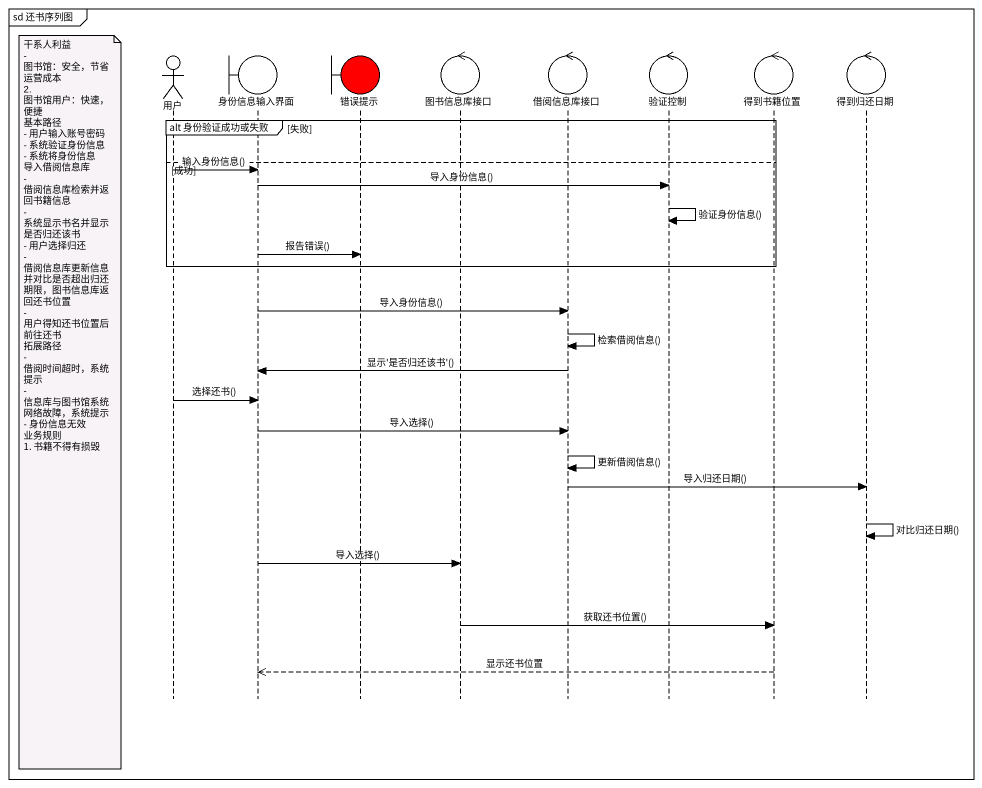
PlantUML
@startuml
mainframe sd 还书序列图
hide footbox
actor 用户
boundary 身份信息输入界面
boundary 错误提示 #FF0000
control 图书信息库接口 #FFFFFF
control 借阅信息库接口 #FFFFFF
control 验证控制 #FFFFFF
control 得到书籍位置 #FFFFFF
control 得到归还日期 #FFFFFF

group alt 身份验证成功或失败 [失败]
else 成功
  用户 -> 身份信息输入界面 : 输入身份信息()
  身份信息输入界面 -> 验证控制 : 导入身份信息()
  验证控制 -> 验证控制 : 验证身份信息()
  身份信息输入界面 -> 错误提示 : 报告错误()
end
身份信息输入界面 -> 借阅信息库接口 : 导入身份信息()
借阅信息库接口 -> 借阅信息库接口 : 检索借阅信息()
借阅信息库接口 -> 身份信息输入界面 : 显示'是否归还该书'()
用户 -> 身份信息输入界面 : 选择还书()
note left of 用户
  干系人利益
  - 图书馆：安全，节省运营成本
  2. 图书馆用户：快速，便捷
  基本路径
  - 用户输入账号密码
  - 系统验证身份信息
  - 系统将身份信息 导入借阅信息库
  - 借阅信息库检索并返回书籍信息
  - 系统显示书名并显示是否归还该书
  - 用户选择归还
  - 借阅信息库更新信息并对比是否超出归还期限，图书信息库返回还书位置
  - 用户得知还书位置后前往还书
  拓展路径
  - 借阅时间超时，系统提示
  - 信息库与图书馆系统网络故障，系统提示
  - 身份信息无效
  业务规则
  1. 书籍不得有损毁
end note
身份信息输入界面 -> 借阅信息库接口 : 导入选择()
借阅信息库接口 -> 借阅信息库接口 : 更新借阅信息()
借阅信息库接口 -> 得到归还日期 : 导入归还日期()
得到归还日期 -> 得到归还日期 : 对比归还日期()
身份信息输入界面 -> 图书信息库接口 : 导入选择()
图书信息库接口 -> 得到书籍位置 : 获取还书位置()
得到书籍位置 -->> 身份信息输入界面 : 显示还书位置
@enduml
